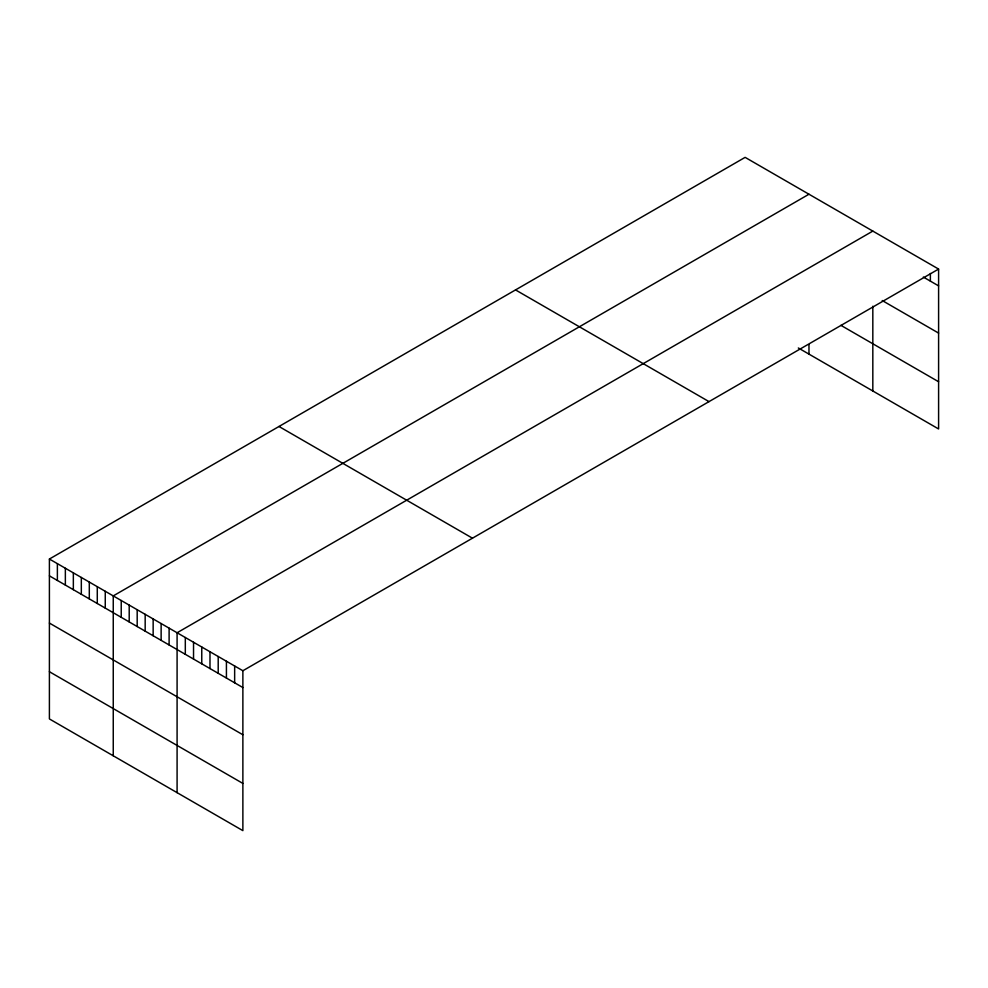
<?xml version="1.0" encoding="UTF-8"?>
<svg xmlns="http://www.w3.org/2000/svg" width="988" height="988" viewBox="0 0 988 988"><rect width="100%" height="100%" fill="white"/><g stroke="black" fill="none" stroke-linecap="round" stroke-linejoin="round"><path stroke-width="1.48" d="M938.6 269.069L242.875 670.741L242.875 830.636L49.4 718.931L49.4 559.035L745.125 157.364L938.6 269.069L938.6 428.965L798.329 347.974M808.974 194.228L113.25 595.9L113.25 755.795M872.824 231.093L177.087 632.765L177.087 792.66M923.335 277.06L938.6 285.878M882.222 300.537L938.6 333.092M840.899 325.336L938.6 381.739M515.538 289.916L709.014 401.622M278.987 426.483L472.462 538.188M49.4 559.035L242.875 670.741M49.4 575.856L242.875 687.549M49.4 623.07L242.875 734.763M49.4 671.716L242.875 783.422M930.375 273.491L930.375 281.123M872.824 306.231L872.824 390.976M808.974 344.676L808.974 354.124M234.65 665.998L234.65 682.807M226.425 661.244L226.425 678.052M218.2 656.501L218.2 673.31M209.987 651.747L209.987 668.567M201.762 647.004L201.762 663.812M193.537 642.262L193.537 659.07M185.312 637.507L185.312 654.315M169.109 628.158L169.109 644.966M161.13 623.552L161.13 640.36M153.152 618.945L153.152 635.753M145.174 614.338L145.174 631.147M137.184 609.72L137.184 626.54M129.206 605.113L129.206 621.921M121.228 600.506L121.228 617.315M105.259 591.293L105.259 608.102M97.281 586.687L97.281 603.495M89.303 582.08L89.303 598.889M81.325 577.474L81.325 594.282M73.347 572.867L73.347 589.675M65.356 568.261L65.356 585.069M57.378 563.654L57.378 580.462"/></g></svg>
